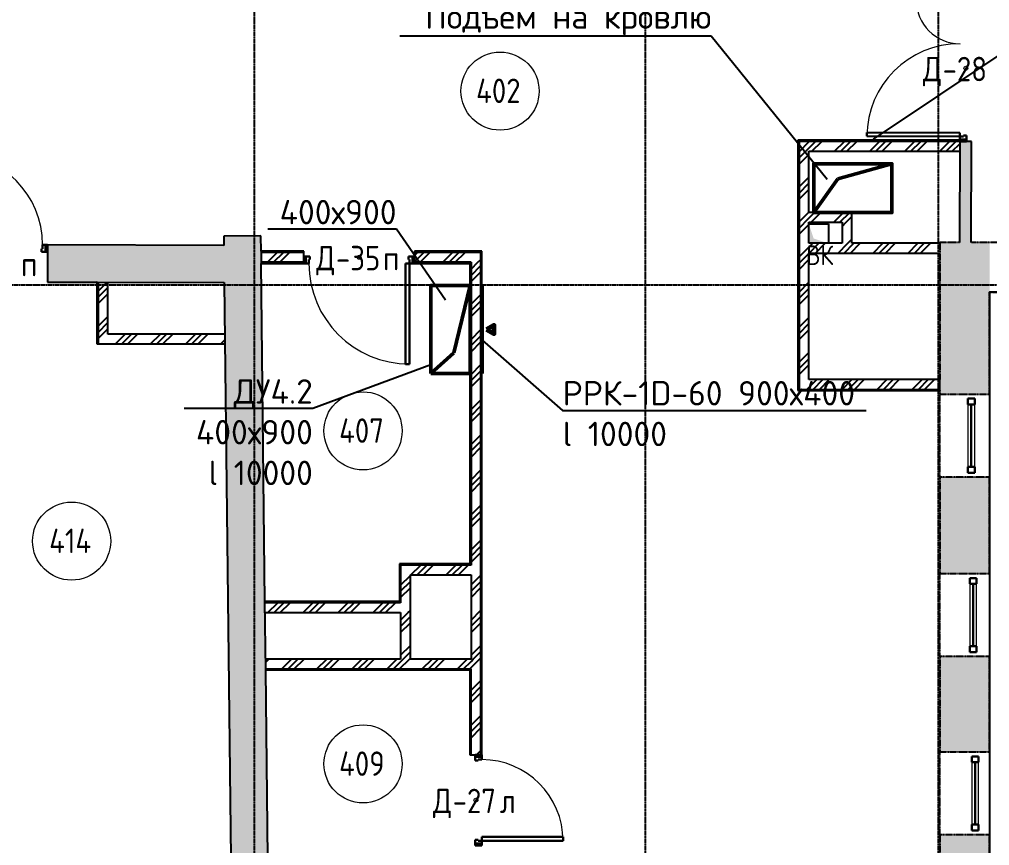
# Model space of a CAD drawing. Header units: millimetres. Extents: x -33838 to 476301, y -41806 to 120107.
# Drawn here: x 362757 to 372688, y 3017 to 11475 of the extents above; entities that cross this region are included whole.
import ezdxf
from ezdxf import colors
from ezdxf.entities.mleader import LeaderData, LeaderLine
from ezdxf.math import Vec2, Vec3

# ---------------------------------------------------------------- set-up
doc = ezdxf.new("R2010")
doc.units = ezdxf.units.MM
doc.linetypes.add('ADSK_Линия сетки', pattern=[25, 20, -2.5, 0, -2.5])
doc.linetypes.add('ADSK_Снесено', pattern=[4.5, 3, -1.5])
for name, color, linetype, lineweight, true_color in [('_ Окна', 5, 'Continuous', 30, 0x0000ff), ('Линии', 7, 'Continuous', 9, 0x00a600), ('Стены внутренние', 5, 'Continuous', 18, 0x0000ff), ('Стены наружные', 1, 'ADSK_Снесено', 18, 0xff0000), ('Стены штриховка', 5, 'Continuous', 18, 0x0000ff)]:
    doc.layers.add(name, color=color, linetype=linetype, lineweight=lineweight, true_color=true_color)
for name, color, linetype, lineweight in [('Аннотация', 7, 'Continuous', 9), ('Вытяжка', 5, 'Continuous', 60), ('Двери', 251, 'Continuous', 18), ('ДУ', 5, 'Continuous', 50), ('Марки дверей', 7, 'Continuous', 20), ('Марки помещений', 7, 'Continuous', 20), ('Окна', 251, 'Continuous', 18), ('ПОДПОР', 1, 'Continuous', 50), ('Узлы', 7, 'Continuous', 18)]:
    doc.layers.add(name, color=color, linetype=linetype, lineweight=lineweight)
doc.styles.add('GOST Common_1', font='GOST Common_0.ttf', dxfattribs={"width": 0.9, "height": 200})
doc.styles.add('GOST Common_2', font='GOST Common_0.ttf', dxfattribs={"width": 0.9, "height": 250})
doc.styles.add('ISOCPEUR', font='isocpeur.ttf', dxfattribs={"height": 250})
pattern_1 = [(45, (322754.53, 150), (-179.6051, 179.6051), []), (45, (322818.03, 150), (0, 359.2102), []), (45, (322691.03, 150), (0, 359.2102), [])]

# ---------------------------------------------------------------- blocks, each defined once
blk = doc.blocks.new('Витраж-тент со смещением вовне - 60мм 30 сдвиг-1466964-04 План 4-го этажа')
at = {"layer": '_ Окна'}
for p, q in [((-379, 25), (-379, -45)), ((-379, 25), (-319, 25)), ((-379, -45), (-379, 25)), ((-319, 25), (-319, -45)), ((379, 25), (319, 25)), ((319, 25), (319, -45)), ((379, -45), (379, 25)), ((379, -45), (379, 25)), ((-319, -45), (-379, -45)), ((-319, -10), (319, -10)), ((319, -45), (379, -45))]:
    blk.add_line(p, q, dxfattribs=at)
at = {"layer": 'Окна'}
for p, q in [((319, 25), (-319, 25)), ((-319, -45), (319, -45))]:
    blk.add_line(p, q, dxfattribs=at)
blk = doc.blocks.new('AC_Дверь_Однопольная - Д-30п 1030х2200h-1983150-04 План 4-го этажа')
at = {"layer": 'Двери', "lineweight": 30}
for p, q in [((-465, 1120), (-425, 1120)), ((-465, 190), (-465, 1120)), ((-425, 1120), (-425, 190)), ((-515, 190), (-495, 190)), ((-515, 120), (-515, 190)), ((-495, 120), (-515, 120)), ((-495, 190), (-465, 190)), ((-495, 120), (-495, 190)), ((-495, 190), (-495, 120)), ((-455, 120), (-495, 120)), ((-425, 190), (-465, 190)), ((-465, 190), (-465, 150)), ((-465, 150), (-455, 150)), ((-455, 150), (-455, 120)), ((455, 150), (465, 150)), ((455, 120), (455, 150)), ((495, 120), (455, 120)), ((465, 190), (495, 190)), ((465, 150), (465, 190)), ((495, 190), (495, 120)), ((495, 190), (515, 190)), ((495, 120), (495, 190)), ((515, 120), (495, 120)), ((515, 190), (515, 120))]:
    blk.add_line(p, q, dxfattribs=at)
at = {"layer": 'Двери'}
blk.add_arc((-465, 190), 930, 0, 90, dxfattribs=at)
blk = doc.blocks.new('AC_Дверь_Однопольная - Д-35п 1130х2200h-1983249-04 План 4-го этажа')
at = {"layer": 'Двери', "lineweight": 30}
for p, q in [((-515, 1092), (-475, 1092)), ((-515, 62), (-515, 1092)), ((-475, 1092), (-475, 62)), ((-565, 62), (-545, 62)), ((-565, -8), (-565, 62)), ((-545, 62), (-515, 62)), ((-545, -8), (-545, 62)), ((-545, 62), (-545, -8)), ((-475, 62), (-515, 62)), ((-515, 62), (-515, 22)), ((-515, 22), (-505, 22)), ((-505, 22), (-505, -8)), ((505, 22), (515, 22)), ((505, -8), (505, 22)), ((515, 62), (545, 62)), ((515, 22), (515, 62)), ((545, 62), (545, -8)), ((545, 62), (565, 62)), ((545, -8), (545, 62)), ((565, 62), (565, -8)), ((-545, -8), (-565, -8)), ((-505, -8), (-545, -8)), ((545, -8), (505, -8)), ((565, -8), (545, -8))]:
    blk.add_line(p, q, dxfattribs=at)
at = {"layer": 'Двери'}
blk.add_arc((-515, 62), 1030, 0, 90, dxfattribs=at)
blk = doc.blocks.new('AC_Дверь_Однопольная - Д-27л 930х2200h-1983253-04 План 4-го этажа')
at = {"layer": 'Двери', "lineweight": 30}
for p, q in [((415, 892), (375, 892)), ((375, 892), (375, 62)), ((415, 62), (415, 892)), ((-445, 62), (-465, 62)), ((-465, 62), (-465, -8)), ((-415, 62), (-445, 62)), ((-445, 62), (-445, -8)), ((-445, -8), (-445, 62)), ((-415, 22), (-415, 62)), ((-405, 22), (-415, 22)), ((-405, -8), (-405, 22)), ((375, 62), (415, 62)), ((415, 22), (405, 22)), ((405, 22), (405, -8)), ((445, 62), (415, 62)), ((415, 62), (415, 22)), ((445, -8), (445, 62)), ((465, 62), (445, 62)), ((445, 62), (445, -8)), ((465, -8), (465, 62)), ((-465, -8), (-445, -8)), ((-445, -8), (-405, -8)), ((405, -8), (445, -8)), ((445, -8), (465, -8))]:
    blk.add_line(p, q, dxfattribs=at)
at = {"layer": 'Двери'}
blk.add_arc((415, 62), 830, 90, 180, dxfattribs=at)
blk = doc.blocks.new('AC_Дверь_Двупольная - Д-28п 1500х2200h-2039710-04 План 4-го этажа')
at = {"layer": 'Двери', "lineweight": 30}
for p, q in [((-700, 1010), (-660, 1010)), ((-700, 60), (-700, 1010)), ((-660, 1010), (-660, 60)), ((700, 510), (660, 510)), ((660, 510), (660, 60)), ((700, 60), (700, 510)), ((-750, 60), (-730, 60)), ((-750, -10), (-750, 60)), ((-730, 60), (-700, 60)), ((-730, -10), (-730, 60)), ((-730, 60), (-730, -10)), ((-660, 60), (-700, 60)), ((-700, 60), (-700, 20)), ((-700, 20), (-690, 20)), ((-690, 20), (-690, -10)), ((660, 60), (700, 60)), ((700, 20), (690, 20)), ((690, 20), (690, -10)), ((730, 60), (700, 60)), ((700, 60), (700, 20)), ((730, -10), (730, 60)), ((750, 60), (730, 60)), ((730, 60), (730, -10)), ((750, -10), (750, 60)), ((-730, -10), (-750, -10)), ((-690, -10), (-730, -10)), ((690, -10), (730, -10)), ((730, -10), (750, -10))]:
    blk.add_line(p, q, dxfattribs=at)
at = {"layer": 'Двери'}
for centre, radius, start, end in [((-700, 60), 950, 360, 90), ((700, 60), 450, 90, 180)]:
    blk.add_arc(centre, radius, start, end, dxfattribs=at)
blk = doc.blocks.new('ADSK_Марка_Помещение_ОдноЗначение - Номер-247393-04 План 4-го этажа')
at = {"layer": 'Марки помещений'}
blk.add_circle((0, 0), 4, dxfattribs=at)
blk = doc.blocks.new('ADSK_Марка_Дверь - Типоразмер_ADSK_Марка-58376-04 План 4-го этажа')
at = {"layer": 'Марки дверей', "lineweight": 9}
blk.add_circle((0, 0), 0.2, dxfattribs=at)
blk = doc.blocks.new('*U2698')
for p, q in [((0, 450), (0, -450)), ((0, 0), (0, 50))]:
    blk.add_line(p, q)
at = {"layer": 'Вытяжка'}
blk.add_lwpolyline([(45.4, 0), (121.8, -44.1), (121.8, 44.1)], close=True, dxfattribs=at)

msp = doc.modelspace()

# ---------------------------------------------------------------- hatches: boundary and pattern name
at = {"layer": 'Стены внутренние', "lineweight": 25, "true_color": 0x636466}
h = msp.add_hatch(color=251, dxfattribs=at)
h.paths.add_polyline_path([(372498.88394, 9192.30207), (372502.15459, 10224.39513), (372382.15449, 10224.55357), (372378.88334, 9192.30207)])
h.paths.add_polyline_path([(372506.90798, 11724.3876), (372510.04613, 12714.66874), (372390.04553, 12714.66874), (372386.90858, 11724.76787), (372456.90823, 11724.54604)])
h = msp.add_hatch(dxfattribs=at)
h.set_pattern_fill('FP_1', color=251, style=0, pattern_type=2)
h.set_pattern_definition(pattern_1)
h.paths.add_polyline_path([(370737.37958, 7786.78828), (370837.37958, 7786.78828), (370837.37958, 10224.7754), (370737.37958, 10224.7754), (370737.37958, 8164.70807)])
h = msp.add_hatch(dxfattribs=at)
h.set_pattern_fill('FP_1', color=251, style=0, pattern_type=2)
h.set_pattern_definition(pattern_1)
h.paths.add_polyline_path([(372381.8383, 10124.7754), (372382.15519, 10224.7754), (370837.37958, 10224.7754), (370837.37958, 10124.7754), (372330.74659, 10124.7754)])
h = msp.add_hatch(dxfattribs=at)
h.set_pattern_fill('FP_1', color=251, style=0, pattern_type=2)
h.set_pattern_definition(pattern_1)
h.paths.add_polyline_path([(371277.37958, 9397.40355), (371277.37958, 9497.40355), (370837.37958, 9497.40355), (370837.37958, 9397.40355), (371177.37958, 9397.40355)])
h = msp.add_hatch(dxfattribs=at)
h.set_pattern_fill('FP_1', color=251, style=0, pattern_type=2)
h.set_pattern_definition(pattern_1)
h.paths.add_polyline_path([(371177.37958, 9182.35753), (371277.37958, 9182.35753), (371277.37958, 9397.40355), (371177.37958, 9397.40355), (371177.37958, 9192.30207)])
msp.add_hatch(color=251, dxfattribs=at).paths.add_polyline_path([(364920.50239, 2889.50427), (365300.52604, 2889.50427), (365229.44763, 9260.61163), (364849.47128, 9256.37247), (364912.5928, 3598.48002)])
h = msp.add_hatch(color=251, dxfattribs=at)
h.paths.add_polyline_path([(364854.76938, 8781.47746), (364850.52982, 9161.48999), (363044.37598, 9166.2642), (363043.37153, 8786.26552), (363813.80471, 8784.22904)])
h.paths.add_polyline_path([(362013.37513, 8788.98811), (362013.37513, 9168.98944), (359954.15624, 9174.43257), (359953.15179, 8794.4339), (361561.12614, 8790.18354)])
h.paths.add_polyline_path([(358923.15539, 8797.15648), (358923.97481, 9177.15516), (356028.72839, 9184.80865), (356027.72394, 8804.80997), (357055.769, 8802.09254)])
h = msp.add_hatch(dxfattribs=at)
h.set_pattern_fill('FP_1', color=251, style=0, pattern_type=2)
h.set_pattern_definition(pattern_1)
h.paths.add_polyline_path([(372177.93529, 9082.35753), (372177.93529, 9182.35753), (370837.37958, 9182.35753), (370837.37958, 9082.35753), (371037.37958, 9082.35753)])
h = msp.add_hatch(dxfattribs=at)
h.set_pattern_fill('FP_1', color=251, style=0, pattern_type=2)
h.set_pattern_definition(pattern_1)
h.paths.add_polyline_path([(367479.87958, 8988.91709), (367479.87958, 9088.91709), (366799.87958, 9088.91709), (366799.87958, 8988.91709), (367379.87958, 8988.91709)])
h.paths.add_polyline_path([(365669.87958, 8988.91709), (365669.87958, 9088.91709), (365231.36312, 9088.91709), (365232.47875, 8988.91709), (365629.82063, 8988.91709)])
h = msp.add_hatch(dxfattribs=at)
h.set_pattern_fill('FP_1', color=251, style=0, pattern_type=2)
h.set_pattern_definition(pattern_1)
h.paths.add_polyline_path([(367479.87958, 5788.84524), (367479.87958, 8988.91709), (367379.87958, 8988.91709), (367379.87958, 5788.84524)])
h = msp.add_hatch(dxfattribs=at)
h.set_pattern_fill('FP_1', color=251, style=0, pattern_type=2)
h.set_pattern_definition(pattern_1)
h.paths.add_polyline_path([(363663.23999, 8152.52642), (363663.23999, 8784.62703), (363563.23999, 8784.89136), (363563.23999, 8152.52642)])
h = msp.add_hatch(dxfattribs=at)
h.set_pattern_fill('FP_1', color=251, style=0, pattern_type=2)
h.set_pattern_definition(pattern_1)
h.paths.add_polyline_path([(364861.78619, 8152.52642), (364860.67055, 8252.52642), (363663.23999, 8252.52642), (363663.23999, 8152.52642), (364854.76938, 8152.52642)])
h = msp.add_hatch(dxfattribs=at)
h.set_pattern_fill('FP_1', color=251, style=0, pattern_type=2)
h.set_pattern_definition(pattern_1)
h.paths.add_polyline_path([(370737.37958, 7686.78828), (372177.93529, 7686.78828), (372177.93529, 7786.78828), (370737.37958, 7786.78828)])
h = msp.add_hatch(dxfattribs=at)
h.set_pattern_fill('FP_1', color=251, style=0, pattern_type=2)
h.set_pattern_definition(pattern_1)
h.paths.add_polyline_path([(366659.87958, 5402.16371), (366759.87958, 5402.16371), (366759.87958, 5888.84524), (366659.87958, 5888.84524), (366659.87958, 5502.16371)])
h = msp.add_hatch(dxfattribs=at)
h.set_pattern_fill('FP_1', color=251, style=0, pattern_type=2)
h.set_pattern_definition(pattern_1)
h.paths.add_polyline_path([(367379.87958, 5788.84524), (367379.87958, 5888.84524), (366759.87958, 5888.84524), (366759.87958, 5788.84524), (367367.87958, 5788.84524)])
h = msp.add_hatch(dxfattribs=at)
h.set_pattern_fill('FP_1', color=251, style=0, pattern_type=2)
h.set_pattern_definition(pattern_1)
h.paths.add_polyline_path([(367479.87958, 4926.78828), (367479.87958, 5788.84524), (367379.87958, 5788.84524), (367379.87958, 4926.78828)])
h = msp.add_hatch(dxfattribs=at)
h.set_pattern_fill('FP_1', color=251, style=0, pattern_type=2)
h.set_pattern_definition(pattern_1)
h.paths.add_polyline_path([(365272.49389, 5402.16371), (366659.87958, 5402.16371), (366659.87958, 5502.16371), (365271.37825, 5502.16371)])
h = msp.add_hatch(dxfattribs=at)
h.set_pattern_fill('FP_1', color=251, style=0, pattern_type=2)
h.set_pattern_definition(pattern_1)
h.paths.add_polyline_path([(366659.87958, 4926.78828), (366759.87958, 4926.78828), (366759.87958, 5402.16371), (366659.87958, 5402.16371), (366659.87958, 5127.08452)])
h = msp.add_hatch(dxfattribs=at)
h.set_pattern_fill('FP_1', color=251, style=0, pattern_type=2)
h.set_pattern_definition(pattern_1)
h.paths.add_polyline_path([(365278.91299, 4826.78828), (367379.87958, 4826.84573), (367379.87958, 4926.78828), (365277.79735, 4926.78828)])
h = msp.add_hatch(dxfattribs=at)
h.set_pattern_fill('FP_1', color=251, style=0, pattern_type=2)
h.set_pattern_definition(pattern_1)
h.paths.add_polyline_path([(367479.87958, 2676.77432), (367479.87958, 3016.78828), (367379.87958, 3016.78828), (367379.87958, 2676.77432), (367474.40739, 2676.77432)])
h.paths.add_polyline_path([(367421.87958, 3946.78828), (367479.87958, 3946.78828), (367479.87958, 4926.78828), (367379.87958, 4926.78828), (367379.87958, 3946.78828)])
at = {"layer": 'Стены наружные', "lineweight": 25, "true_color": 0x636466}
h = msp.add_hatch(color=251, dxfattribs=at)
h.paths.add_polyline_path([(372357.12062, 300.23165), (372687.93529, 300.23165), (372687.93529, 1286.63402), (372177.93529, 1286.63402), (372177.93529, 300.23165), (372354.80969, 300.23165)])
h.paths.add_polyline_path([(372344.64971, 2136.63402), (372687.93529, 2136.63402), (372687.93529, 3126.39857), (372177.93529, 3126.39857), (372177.93529, 2136.63402)])
h.paths.add_polyline_path([(372687.93529, 3976.39857), (372687.93529, 4951.65281), (372177.93529, 4951.65281), (372177.93529, 3976.39857), (372354.80969, 3976.39857)])
h.paths.add_polyline_path([(372177.93529, 5801.65281), (372687.93529, 5801.65281), (372687.93529, 6788.43055), (372177.93529, 6788.43055), (372177.93529, 6645.8963)])
h.paths.add_polyline_path([(372687.93529, 7638.43055), (372687.93529, 9192.30207), (372177.93529, 9192.30207), (372177.93529, 7638.43055), (372354.80969, 7638.43055)])
at = {"layer": 'Узлы', "lineweight": 25, "true_color": 0x636466}
msp.add_hatch(color=251, dxfattribs=at).paths.add_polyline_path([(370837.37958, 9182.35753), (371037.37958, 9182.35753), (370886.87705, 9231.85501), (370837.37958, 9382.35753), (370837.37958, 9192.30207)])

# ---------------------------------------------------------------- linework, layer by layer
at = {"linetype": 'ADSK_Линия сетки', "lineweight": 25}
for p, q in [((369164.44493, -2753.38365), (369164.44493, 44684.78674)), ((372164.44493, -2753.38365), (372164.44493, 44684.78674)), ((365164.44493, -2753.38365), (365164.44493, 21818.8012)), ((311668.30983, 8756.78828), (379896.25284, 8756.78828))]:
    msp.add_line(p, q, dxfattribs=at)
at = {"color": 251, "lineweight": 25, "true_color": 0x636466}
msp.add_lwpolyline([(368787.74668, 21084.05859), (368787.74668, 43909.20652), (378787.15222, 43909.20652), (378968.4838, 8682.30207), (372687.93529, 8682.30207), (372687.93529, 300.23165), (364791.46628, 300.23165), (364791.46628, 2256.78828), (353990.50813, 2336.47811), (354090.93005, 2335.73719), (354090.93005, -2582.56685), (341727.17826, -2582.56685), (341727.17826, 2336.47811), (331027.53199, 2336.47811), (331027.53199, 422.0206), (323045.03328, 456.78828), (323045.03328, 8679.25245)], dxfattribs=at)
at = {"layer": 'ДУ'}
for p, q in [((367205.15699, 8061.86972), (367369.87958, 8751.21709)), ((366969.87958, 7851.21709), (367205.15699, 8061.86972))]:
    msp.add_line(p, q, dxfattribs=at)
msp.add_lwpolyline([(366969.87958, 7851.21709), (366969.87958, 8751.21709), (367369.87958, 8751.21709), (367369.87958, 7851.21709)], close=True, dxfattribs=at)
at = {"layer": 'Линии', "color": 251, "lineweight": 25, "true_color": 0x636466}
for p, q in [((370837.37958, 9382.35753), (371037.37958, 9382.35753)), ((370837.37958, 9182.35753), (370837.37958, 9382.35753)), ((371037.37958, 9382.35753), (371037.37958, 9182.35753)), ((371037.37958, 9182.35753), (370837.37958, 9182.35753))]:
    msp.add_line(p, q, dxfattribs=at)
at = {"layer": 'ПОДПОР'}
for p, q in [((371687.37958, 9997.40355), (371136.03227, 9844.00111)), ((371136.03227, 9844.00111), (370887.37958, 9497.40355))]:
    msp.add_line(p, q, dxfattribs=at)
msp.add_lwpolyline([(370887.37958, 9497.40355), (370887.37958, 9997.40355), (371687.37958, 9997.40355), (371687.37958, 9497.40355)], close=True, dxfattribs=at)
at = {"layer": 'Стены внутренние', "color": 251, "lineweight": 25, "true_color": 0x636466}
for p, q in [((370725.37958, 10236.7754), (370725.37958, 7674.78828)), ((372382.19322, 10236.7754), (370725.37958, 10236.7754)), ((372382.15519, 10224.7754), (372378.88334, 9192.30207)), ((372502.15459, 10224.39513), (372452.15484, 10224.55357)), ((372498.88394, 9192.30207), (372502.15459, 10224.39513)), ((370837.37958, 9497.40355), (370837.37958, 10124.7754)), ((370837.37958, 10124.7754), (372381.8383, 10124.7754)), ((371277.37958, 9497.40355), (370837.37958, 9497.40355)), ((371277.37958, 9182.35753), (371277.37958, 9497.40355)), ((370837.37958, 9182.35753), (370837.37958, 9397.40355)), ((370837.37958, 9397.40355), (371177.37958, 9397.40355)), ((371177.37958, 9397.40355), (371177.37958, 9182.35753)), ((365229.44763, 9260.61163), (364849.47128, 9256.37247)), ((364849.47128, 9256.37247), (364850.52982, 9161.48999)), ((365231.22924, 9100.91709), (365229.44763, 9260.61163)), ((364850.52982, 9161.48999), (363044.37598, 9166.2642)), ((371177.37958, 9182.35753), (370837.37958, 9182.35753)), ((372177.93529, 9182.35753), (371277.37958, 9182.35753)), ((363044.19095, 9096.26444), (363043.37153, 8786.26552)), ((365669.87958, 9100.91709), (365231.22924, 9100.91709)), ((365231.25155, 9098.91709), (365232.59032, 8978.91709)), ((365669.87958, 9046.91709), (365669.87958, 9100.91709)), ((367491.87958, 9100.91709), (366799.87958, 9100.91709)), ((366799.87958, 9100.91709), (366799.87958, 9046.91709)), ((367491.87958, 3946.78828), (367491.87958, 9100.91709)), ((370837.37958, 7786.78828), (370837.37958, 9082.35753)), ((370837.37958, 9082.35753), (372177.93529, 9082.35753)), ((365232.61263, 8976.91709), (365669.87958, 8976.91709)), ((365271.24438, 5514.16371), (365232.61263, 8976.91709)), ((366799.87958, 8976.91709), (367367.87958, 8976.91709)), ((367367.87958, 8976.91709), (367367.87958, 5900.84524)), ((363043.37153, 8786.26552), (363551.23999, 8784.92308)), ((363551.23999, 8784.92308), (363551.23999, 8152.52642)), ((363553.23999, 8784.91779), (364854.76938, 8781.47746)), ((363663.23999, 8252.52642), (363663.23999, 8784.62703)), ((364854.76938, 8781.47746), (364920.50239, 2889.50427)), ((364860.67055, 8252.52642), (363663.23999, 8252.52642)), ((363551.23999, 8152.52642), (364861.78619, 8152.52642)), ((372177.93529, 7786.78828), (370837.37958, 7786.78828)), ((372177.93529, 7676.78828), (372177.93529, 7786.78828)), ((370725.37958, 7674.78828), (372177.93529, 7674.78828)), ((367367.87958, 5900.84524), (366647.87958, 5900.84524)), ((366647.87958, 5900.84524), (366647.87958, 5514.16371)), ((366759.87958, 4926.78828), (366759.87958, 5788.84524)), ((366759.87958, 5788.84524), (367379.87958, 5788.84524)), ((367379.87958, 5788.84524), (367379.87958, 4926.78828)), ((366647.87958, 5514.16371), (365271.24438, 5514.16371)), ((365279.02455, 4816.78828), (365271.26669, 5512.16371)), ((365272.49389, 5402.16371), (366659.87958, 5402.16371)), ((366659.87958, 5402.16371), (366659.87958, 4926.78828)), ((366659.87958, 4926.78828), (365277.79735, 4926.78828)), ((367379.87958, 4926.78828), (366759.87958, 4926.78828)), ((365279.04686, 4814.78828), (367367.87958, 4814.78828)), ((365300.52604, 2889.50427), (365279.04686, 4814.78828)), ((367367.87958, 4814.78828), (367367.87958, 3946.78828)), ((367367.87958, 3946.78828), (367421.87958, 3946.78828))]:
    msp.add_line(p, q, dxfattribs=at)
at = {"layer": 'Стены наружные', "color": 251, "lineweight": 25, "true_color": 0x636466}
for p, q in [((372378.88334, 9192.30207), (372177.93529, 9192.30207)), ((372177.93529, 9192.30207), (372177.93529, 7786.78828)), ((378458.4838, 9192.30207), (372498.88394, 9192.30207)), ((372687.93529, 7638.43055), (372687.93529, 8682.30207)), ((372687.93529, 8682.30207), (378968.4838, 8682.30207)), ((372177.93529, 7674.78828), (372177.93529, 7638.43055)), ((372177.93529, 7638.43055), (372687.93529, 7638.43055)), ((372177.93529, 6788.43055), (372177.93529, 7638.43055)), ((372687.93529, 7638.43055), (372687.93529, 6788.43055)), ((372687.93529, 6788.43055), (372177.93529, 6788.43055)), ((372177.93529, 6788.43055), (372177.93529, 5801.65281)), ((372687.93529, 5801.65281), (372687.93529, 6788.43055)), ((372177.93529, 5801.65281), (372687.93529, 5801.65281)), ((372177.93529, 4951.65281), (372177.93529, 5801.65281)), ((372687.93529, 5801.65281), (372687.93529, 4951.65281)), ((372687.93529, 4951.65281), (372177.93529, 4951.65281)), ((372177.93529, 4951.65281), (372177.93529, 3976.39857)), ((372687.93529, 3976.39857), (372687.93529, 4951.65281)), ((372177.93529, 3976.39857), (372687.93529, 3976.39857)), ((372177.93529, 3126.39857), (372177.93529, 3976.39857)), ((372687.93529, 3976.39857), (372687.93529, 3126.39857)), ((372687.93529, 3126.39857), (372177.93529, 3126.39857)), ((372177.93529, 3126.39857), (372177.93529, 2136.63402)), ((372687.93529, 2136.63402), (372687.93529, 3126.39857))]:
    msp.add_line(p, q, dxfattribs=at)
at = {"layer": 'Стены штриховка', "color": 251, "lineweight": 25, "true_color": 0x636466}
for p, q in [((372382.18688, 10234.7754), (370725.37958, 10234.7754)), ((370727.37958, 10236.7754), (370727.37958, 7674.78828)), ((370737.37958, 10234.7754), (370737.37958, 10236.7754)), ((370737.37958, 10224.7754), (370737.37958, 7686.78828)), ((372382.15519, 10224.7754), (370737.37958, 10224.7754)), ((365231.22924, 9100.91709), (365231.25155, 9098.91709)), ((365669.87958, 9098.91709), (365231.25155, 9098.91709)), ((365669.87958, 9088.91709), (365231.36312, 9088.91709)), ((367491.87958, 9098.91709), (366799.87958, 9098.91709)), ((367479.87958, 9088.91709), (366799.87958, 9088.91709)), ((367479.87958, 3946.78828), (367479.87958, 9088.91709)), ((367489.87958, 3946.78828), (367489.87958, 9100.91709)), ((367489.87958, 9088.91709), (367491.87958, 9088.91709)), ((365669.87958, 8988.91709), (365232.47875, 8988.91709)), ((365669.87958, 8978.91709), (365232.59032, 8978.91709)), ((365232.59032, 8978.91709), (365232.61263, 8976.91709)), ((367379.87958, 8988.91709), (366799.87958, 8988.91709)), ((367369.87958, 8978.91709), (366799.87958, 8978.91709)), ((367369.87958, 5900.84524), (367369.87958, 8978.91709)), ((367379.87958, 8988.91709), (367379.87958, 5888.84524)), ((363553.23999, 8784.91779), (363551.23999, 8784.92308)), ((363553.23999, 8784.91779), (363553.23999, 8152.52642)), ((363563.23999, 8784.89136), (363563.23999, 8152.52642)), ((370727.37958, 7686.78828), (370725.37958, 7686.78828)), ((370725.37958, 7676.78828), (372177.93529, 7676.78828)), ((370737.37958, 7686.78828), (372177.93529, 7686.78828)), ((372177.93529, 7674.78828), (372177.93529, 7676.78828)), ((367379.87958, 5898.84524), (366647.87958, 5898.84524)), ((366649.87958, 5900.84524), (366649.87958, 5512.16371)), ((366659.87958, 5898.84524), (366659.87958, 5900.84524)), ((367379.87958, 5888.84524), (366659.87958, 5888.84524)), ((366659.87958, 5888.84524), (366659.87958, 5502.16371)), ((367379.87958, 5900.84524), (367367.87958, 5900.84524)), ((365271.24438, 5514.16371), (365271.26669, 5512.16371)), ((366649.87958, 5512.16371), (365271.26669, 5512.16371)), ((366659.87958, 5502.16371), (365271.37825, 5502.16371)), ((365278.91299, 4826.78828), (367379.87958, 4826.78828)), ((365279.02455, 4816.78828), (365279.04686, 4814.78828)), ((365279.02455, 4816.78828), (367379.87958, 4816.78828)), ((367367.87958, 4814.78828), (367379.87958, 4814.78828)), ((367369.87958, 3946.78828), (367369.87958, 4814.78828)), ((367379.87958, 3946.78828), (367379.87958, 4826.78828))]:
    msp.add_line(p, q, dxfattribs=at)

# ---------------------------------------------------------------- block references
at = {"layer": '_ Окна', "color": 251, "lineweight": 25, "true_color": 0x636466, "rotation": 270.0000000000003}
for p in [(372510.23388, 7213.43055), (372530.16741, 5376.65281), (372550.47835, 3551.39857)]:
    msp.add_blockref('Витраж-тент со смещением вовне - 60мм 30 сдвиг-1466964-04 План 4-го этажа', p, dxfattribs=at)
at = {"layer": 'Двери', "color": 251, "lineweight": 25, "true_color": 0x636466}
for name, p, rotation in [('AC_Дверь_Двупольная - Д-28п 1500х2200h-2039710-04 План 4-го этажа', (372444.53159, 10974.5815), 89.81843343957114), ('AC_Дверь_Однопольная - Д-30п 1030х2200h-1983150-04 План 4-го этажа', (362528.87556, 8977.62615), 359.8485505277052), ('AC_Дверь_Однопольная - Д-35п 1130х2200h-1983249-04 План 4-го этажа', (366234.87958, 9038.91709), 180), ('AC_Дверь_Однопольная - Д-27л 930х2200h-1983253-04 План 4-го этажа', (367429.87958, 3481.78828), 269.9999999999999)]:
    msp.add_blockref(name, p, dxfattribs=dict(at, rotation=rotation))
at = {"layer": 'ДУ'}
msp.add_blockref('*U2698', (367493.87958, 8301.21709), dxfattribs=at)
at = {"layer": 'Марки дверей', "color": 251, "lineweight": 25, "true_color": 0x636466, "xscale": 99.99999999999993, "yscale": 99.99999999999993, "zscale": 99.99999999999993}
for p in [(372444.53159, 10974.5815), (366234.87958, 9038.91709), (367429.87958, 3481.78828)]:
    msp.add_blockref('ADSK_Марка_Дверь - Типоразмер_ADSK_Марка-58376-04 План 4-го этажа', p, dxfattribs=at)
at = {"layer": 'Марки помещений', "color": 251, "lineweight": 25, "true_color": 0x636466, "xscale": 99.99999999999993, "yscale": 99.99999999999993, "zscale": 99.99999999999993}
for p in [(367677.02199, 10740.79814), (366274.60984, 7262.17914), (363292.22086, 6134.03932), (366274.60984, 3853.0521)]:
    msp.add_blockref('ADSK_Марка_Помещение_ОдноЗначение - Номер-247393-04 План 4-го этажа', p, dxfattribs=at)

# ---------------------------------------------------------------- texts
at = {"layer": 'Аннотация', "color": 251, "lineweight": 25, "true_color": 0x636466, "insert": (370811.69459, 9160.37787), "char_height": 200, "width": 360.759375, "attachment_point": 1, "style": 'GOST Common_1'}
msp.add_mtext('ВК', dxfattribs=at)
at = {"layer": 'Марки дверей', "color": 251, "lineweight": 25, "true_color": 0x636466, "char_height": 250, "attachment_point": 1, "style": 'GOST Common_2'}
for s, insert, width in [('\\fGOST Common|b0|i0|c204|p34|;\\W.9;Д', (372004.70231, 11091.59459), 245.316375), ('-28', (372207.10856, 11091.59459), 584.4301875), ('\\fGOST Common|b0|i0|c204|p34|;\\W.9;Д', (365795.05031, 9155.93018), 245.316375), ('-35', (365997.45656, 9155.93018), 584.4301875), ('\\fGOST Common|b0|i0|c204|p34|;\\W.9;п', (366479.65968, 9155.93018), 194.8100625), ('\\fGOST Common|b0|i0|c204|p34|;\\W.9;п', (362773.65566, 9094.63925), 194.8100625), ('\\fGOST Common|b0|i0|c204|p34|;\\W.9;Д', (366990.05031, 3598.80138), 245.316375), ('-27', (367192.45656, 3598.80138), 584.4301875), ('\\fGOST Common|b0|i0|c204|p34|;\\W.9;л', (367674.65968, 3598.80138), 194.8100625)]:
    msp.add_mtext(s, dxfattribs=dict(at, insert=insert, width=width))
at = {"layer": 'Марки помещений', "color": 251, "lineweight": 25, "true_color": 0x636466, "char_height": 250, "attachment_point": 1, "style": 'GOST Common_2'}
for s, insert, width in [('402', (367432.21473, 10868.52321), 606.07575), ('407', (366029.80258, 7389.90421), 606.07575), ('414', (363062.2636, 6261.76439), 569.9998125), ('409', (366029.80258, 3980.77717), 606.07575)]:
    msp.add_mtext(s, dxfattribs=dict(at, insert=insert, width=width))

# ---------------------------------------------------------------- leaders
at = {"ltscale": 10}
ml = msp.add_multileader_mtext('Standard', dxfattribs=at)
ml.set_content('Подъем на кровлю', color=256, style='ISOCPEUR')
ml.set_leader_properties()
ml.build(insert=Vec2(0, 0))
ml.multileader.update_dxf_attribs({"text_left_attachment_type": 6, "text_right_attachment_type": 6, "dogleg_length": 0.36, "arrow_head_size": 0.18})
ctx = ml.context
ctx.base_point, ctx.char_height, ctx.arrow_head_size, ctx.landing_gap_size, ctx.plane_origin = Vec3(366988.95253, 11303.61751), 250, 0.18, 0.09, Vec3(371025.70532, 9836.47841)
ctx.left_attachment, ctx.right_attachment, ctx.text_align_type = 6, 6, 2
notes = []
notes.append((ctx, [(1, (1, 1, 0), (369839.49253, 11303.61751), (-1, 0), 0.36, [(0, [(371025.70532, 9836.47841)], 0, [])])]))
ctx.mtext.insert, ctx.mtext.alignment, ctx.mtext.flow_direction = Vec3(369839.04253, 11628.61751), 3, 5
ml = msp.add_multileader_mtext('Standard')
ml.set_content('РРК-1-60 700х500\\Pl 9000', color=256, style='ISOCPEUR')
ml.set_leader_properties()
ml.build(insert=Vec2(0, 0))
ml.multileader.update_dxf_attribs({"text_left_attachment_type": 6, "text_right_attachment_type": 6, "dogleg_length": 0.36, "arrow_head_size": 0.18})
ctx = ml.context
ctx.base_point, ctx.char_height, ctx.arrow_head_size, ctx.landing_gap_size, ctx.plane_origin = Vec3(372877.05426, 11170.94753), 250, 0.18, 0.09, Vec3(371499.25915, 10247.76195)
ctx.left_attachment, ctx.right_attachment = 6, 6
notes.append((ctx, [(0, (1, 1, 0), (372876.69426, 11170.94753), (1, 0), 0.36, [(0, [(371499.25915, 10247.76195)], 0, [])])]))
ctx.mtext.insert, ctx.mtext.flow_direction = Vec3(372877.14426, 11470.94753), 5
ml = msp.add_multileader_mtext('Standard', dxfattribs=at)
ml.set_content('400х900', color=256, style='ISOCPEUR')
ml.set_leader_properties()
ml.build(insert=Vec2(0, 0))
ml.multileader.update_dxf_attribs({"text_left_attachment_type": 6, "text_right_attachment_type": 6, "dogleg_length": 0.36, "arrow_head_size": 0.18})
ctx = ml.context
ctx.base_point, ctx.char_height, ctx.arrow_head_size, ctx.landing_gap_size, ctx.plane_origin = Vec3(365417.63857, 9327.00016), 250, 0.18, 0.09, Vec3(367119.61988, 8598.94105)
ctx.left_attachment, ctx.right_attachment, ctx.text_align_type = 6, 6, 2
notes.append((ctx, [(1, (1, 1, 0), (366618.17857, 9327.00016), (-1, 0), 0.36, [(0, [(367119.61988, 8598.94105)], 0, [])])]))
ctx.mtext.insert, ctx.mtext.alignment, ctx.mtext.flow_direction = Vec3(366617.72857, 9627.00016), 3, 5
ml = msp.add_multileader_mtext('Standard', dxfattribs=at)
ml.set_content('РРК-1D-60 900х400\\Pl 10000', color=256, style='ISOCPEUR')
ml.set_leader_properties()
ml.build(insert=Vec2(0, 0))
ml.multileader.update_dxf_attribs({"text_left_attachment_type": 6, "text_right_attachment_type": 6, "dogleg_length": 0.36, "arrow_head_size": 0.18})
ctx = ml.context
ctx.base_point, ctx.char_height, ctx.arrow_head_size, ctx.landing_gap_size, ctx.plane_origin = Vec3(368318.03207, 7472.55592), 250, 0.18, 0.09, Vec3(371505.21152, 8192.46355)
ctx.left_attachment, ctx.right_attachment = 6, 6
notes.append((ctx, [(1, (1, 1, 0), (368317.67207, 7472.55592), (1, 0), 0.36, [(0, [(367493.87958, 8192.46355)], 0, [])])]))
ctx.mtext.insert, ctx.mtext.flow_direction = Vec3(368318.12207, 7772.55592), 5
ml = msp.add_multileader_mtext('Standard', dxfattribs=at)
ml.set_content('ДУ4.2\\P400х900\\Pl 10000', color=256, style='ISOCPEUR')
ml.set_leader_properties()
ml.build(insert=Vec2(0, 0))
ml.multileader.update_dxf_attribs({"text_left_attachment_type": 6, "text_right_attachment_type": 6, "dogleg_length": 0.36, "arrow_head_size": 0.18})
ctx = ml.context
ctx.base_point, ctx.char_height, ctx.arrow_head_size, ctx.landing_gap_size, ctx.plane_origin = Vec3(364560.88584, 7490.58314), 250, 0.18, 0.09, Vec3(366689.39003, 7851.21709)
ctx.left_attachment, ctx.right_attachment, ctx.text_align_type = 6, 6, 2
notes.append((ctx, [(0, (1, 1, 0), (365761.42584, 7490.58314), (-1, 0), 0.36, [(0, [(366969.87958, 7937.38233)], 0, [])])]))
ctx.mtext.insert, ctx.mtext.alignment, ctx.mtext.flow_direction = Vec3(365760.97584, 7790.58314), 3, 5
for ctx, leaders in notes:
    for number, flags, end, landing, length, lines in leaders:
        leader = LeaderData()
        leader.index, (leader.has_last_leader_line, leader.has_dogleg_vector, leader.attachment_direction) = number, flags
        leader.last_leader_point, leader.dogleg_vector, leader.dogleg_length = Vec3(end), Vec3(landing), length
        for number, points, colour, breaks in lines:
            line = LeaderLine()
            line.index, line.vertices, line.color, line.breaks = number, Vec3.list(points), colors.encode_raw_color(colour), breaks
            leader.lines.append(line)
        ctx.leaders.append(leader)

doc.saveas('drawing.dxf')
